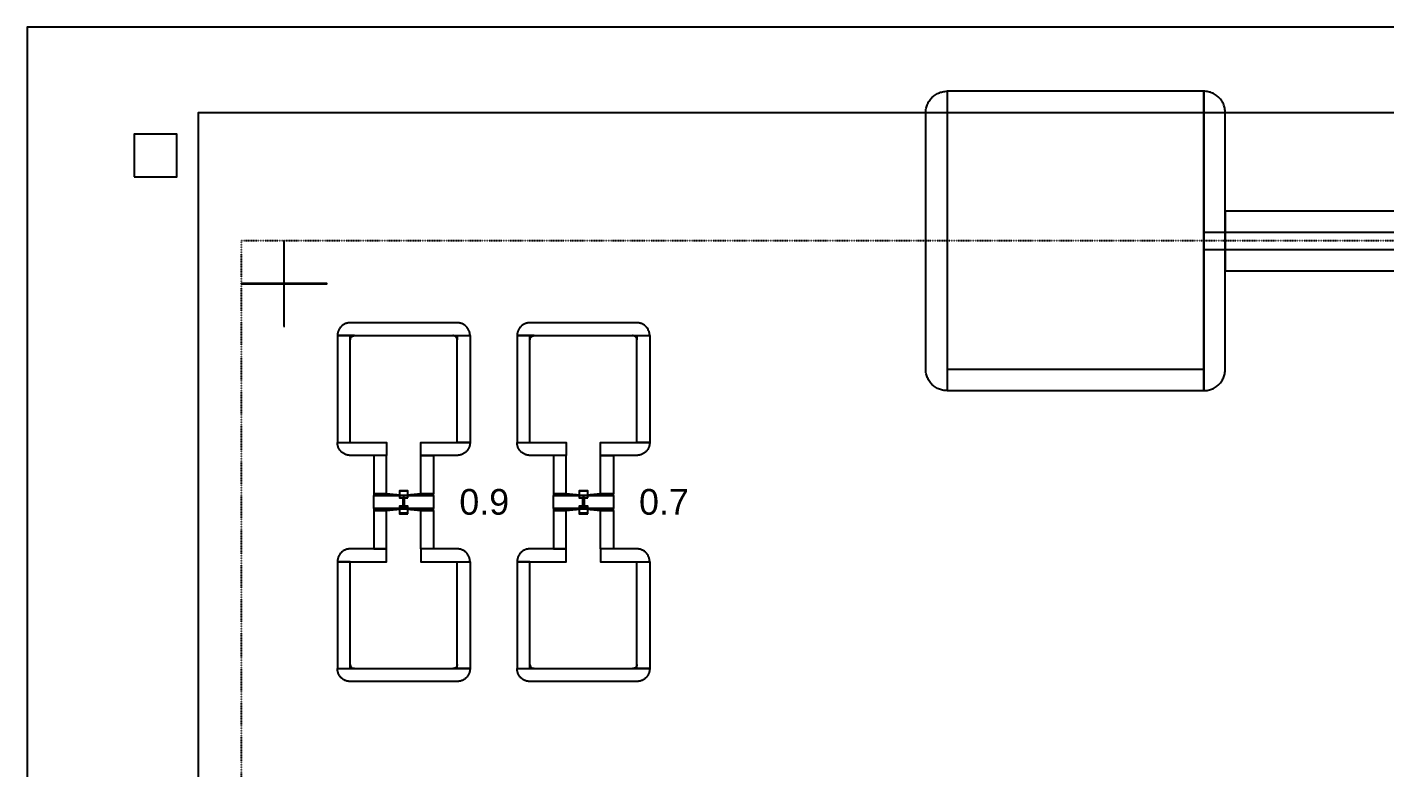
# Model space of a CAD drawing. Extents: x -3500 to 3500, y -3500 to 3500.
# Drawn here: x -3500 to -327, y 1768 to 3500 of the extents above; entities that cross this region are included whole.
import ezdxf

# ---------------------------------------------------------------- set-up
doc = ezdxf.new("R2010")
doc.units = 0
doc.linetypes.add('DOT', pattern=[0.2, 0, -0.2])
doc.layers.get('0').update_dxf_attribs({"linetype": 'CONTINUOUS'})
for name, color, linetype in [('BASEMETAL', 4, 'CONTINUOUS'), ('DICEGRID', 3, 'CONTINUOUS'), ('FRAME', 8, 'CONTINUOUS'), ('JUNCTION', 1, 'CONTINUOUS'), ('MARKERS', 2, 'CONTINUOUS'), ('SECONDLAYER', 6, 'CONTINUOUS'), ('UNDERCUT', 2, 'CONTINUOUS')]:
    doc.layers.add(name, color=color, linetype=linetype)
doc.styles.get("Standard").update_dxf_attribs({"font": 'arial.ttf'})

# ---------------------------------------------------------------- blocks, each defined once
blk = doc.blocks.new('CHIP_XSEARCH')
for points in [[(2150, 6500), (2150, 6150), (2150, 6150), (2147.4, 6150.1), (2144.8, 6150.3), (2142.2, 6150.6), (2139.6, 6151.1), (2137.1, 6151.7), (2134.5, 6152.4), (2132.1, 6153.3), (2129.7, 6154.3), (2127.3, 6155.4), (2125, 6156.7), (2122.8, 6158.1), (2120.6, 6159.5), (2118.5, 6161.1), (2116.5, 6162.8), (2114.6, 6164.6), (2112.8, 6166.5), (2111.1, 6168.5), (2109.5, 6170.6), (2108.1, 6172.8), (2106.7, 6175), (2105.4, 6177.3), (2104.3, 6179.7), (2103.3, 6182.1), (2102.4, 6184.5), (2101.7, 6187.1), (2101.1, 6189.6), (2100.6, 6192.2), (2100.3, 6194.8), (2100.1, 6197.4), (2100, 6200), (2100, 6800), (2100.1, 6802.6), (2100.3, 6805.2), (2100.6, 6807.8), (2101.1, 6810.4), (2101.7, 6812.9), (2102.4, 6815.5), (2103.3, 6817.9), (2104.3, 6820.3), (2105.4, 6822.7), (2106.7, 6825), (2108.1, 6827.2), (2109.5, 6829.4), (2111.1, 6831.5), (2112.8, 6833.5), (2114.6, 6835.4), (2116.5, 6837.2), (2118.5, 6838.9), (2120.6, 6840.5), (2122.8, 6841.9), (2125, 6843.3), (2127.3, 6844.6), (2129.7, 6845.7), (2132.1, 6846.7), (2134.5, 6847.6), (2137.1, 6848.3), (2139.6, 6848.9), (2142.2, 6849.4), (2144.8, 6849.7), (2147.4, 6849.9), (2150, 6850), (2150, 6850)], [(2150, 6150), (2750, 6150), (2750, 6850), (2150, 6850)], [(2750, 6500), (2750, 6150), (2750, 6150), (2752.6, 6150.1), (2755.2, 6150.3), (2757.8, 6150.6), (2760.4, 6151.1), (2762.9, 6151.7), (2765.5, 6152.4), (2767.9, 6153.3), (2770.3, 6154.3), (2772.7, 6155.4), (2775, 6156.7), (2777.2, 6158.1), (2779.4, 6159.5), (2781.5, 6161.1), (2783.5, 6162.8), (2785.4, 6164.6), (2787.2, 6166.5), (2788.9, 6168.5), (2790.5, 6170.6), (2791.9, 6172.8), (2793.3, 6175), (2794.6, 6177.3), (2795.7, 6179.7), (2796.7, 6182.1), (2797.6, 6184.5), (2798.3, 6187.1), (2798.9, 6189.6), (2799.4, 6192.2), (2799.7, 6194.8), (2799.9, 6197.4), (2800, 6200), (2800, 6800), (2799.9, 6802.6), (2799.7, 6805.2), (2799.4, 6807.8), (2798.9, 6810.4), (2798.3, 6812.9), (2797.6, 6815.5), (2796.7, 6817.9), (2795.7, 6820.3), (2794.6, 6822.7), (2793.3, 6825), (2791.9, 6827.2), (2790.5, 6829.4), (2788.9, 6831.5), (2787.2, 6833.5), (2785.4, 6835.4), (2783.5, 6837.2), (2781.5, 6838.9), (2779.4, 6840.5), (2777.2, 6841.9), (2775, 6843.3), (2772.7, 6844.6), (2770.3, 6845.7), (2767.9, 6846.7), (2765.5, 6847.6), (2762.9, 6848.3), (2760.4, 6848.9), (2757.8, 6849.4), (2755.2, 6849.7), (2752.6, 6849.9), (2750, 6850), (2750, 6850)], [(2800, 6430), (4200, 6430), (4200, 6570), (2800, 6570)], [(880, 6278.7), (1035, 6278.7), (1035, 6278.7), (1035, 6280.3), (1034.8, 6281.8), (1034.6, 6283.4), (1034.3, 6284.9), (1034, 6286.5), (1033.5, 6288), (1033, 6289.5), (1032.4, 6290.9), (1031.7, 6292.3), (1031, 6293.7), (1030.2, 6295), (1029.3, 6296.3), (1028.3, 6297.6), (1027.3, 6298.8), (1026.2, 6299.9), (1025.1, 6301), (1023.9, 6302), (1022.6, 6303), (1021.3, 6303.9), (1020, 6304.7), (1018.6, 6305.4), (1017.2, 6306.1), (1015.8, 6306.7), (1014.3, 6307.2), (1012.8, 6307.7), (1011.2, 6308), (1009.7, 6308.3), (1008.1, 6308.5), (1006.6, 6308.7), (1005, 6308.7), (755, 6308.7), (753.4, 6308.7), (751.9, 6308.5), (750.3, 6308.3), (748.8, 6308), (747.2, 6307.7), (745.7, 6307.2), (744.2, 6306.7), (742.8, 6306.1), (741.4, 6305.4), (740, 6304.7), (738.7, 6303.9), (737.4, 6303), (736.1, 6302), (734.9, 6301), (733.8, 6299.9), (732.7, 6298.8), (731.7, 6297.6), (730.7, 6296.3), (729.8, 6295), (729, 6293.7), (728.3, 6292.3), (727.6, 6290.9), (727, 6289.5), (726.5, 6288), (726, 6286.5), (725.7, 6284.9), (725.4, 6283.4), (725.2, 6281.8), (725, 6280.3), (725, 6278.7), (725, 6278.7)], [(1300, 6278.7), (1455, 6278.7), (1455, 6278.7), (1455, 6280.3), (1454.8, 6281.8), (1454.6, 6283.4), (1454.3, 6284.9), (1454, 6286.5), (1453.5, 6288), (1453, 6289.5), (1452.4, 6290.9), (1451.7, 6292.3), (1451, 6293.7), (1450.2, 6295), (1449.3, 6296.3), (1448.3, 6297.6), (1447.3, 6298.8), (1446.2, 6299.9), (1445.1, 6301), (1443.9, 6302), (1442.6, 6303), (1441.3, 6303.9), (1440, 6304.7), (1438.6, 6305.4), (1437.2, 6306.1), (1435.8, 6306.7), (1434.3, 6307.2), (1432.8, 6307.7), (1431.2, 6308), (1429.7, 6308.3), (1428.1, 6308.5), (1426.6, 6308.7), (1425, 6308.7), (1175, 6308.7), (1173.4, 6308.7), (1171.9, 6308.5), (1170.3, 6308.3), (1168.8, 6308), (1167.2, 6307.7), (1165.7, 6307.2), (1164.2, 6306.7), (1162.8, 6306.1), (1161.4, 6305.4), (1160, 6304.7), (1158.7, 6303.9), (1157.4, 6303), (1156.1, 6302), (1154.9, 6301), (1153.8, 6299.9), (1152.7, 6298.8), (1151.7, 6297.6), (1150.7, 6296.3), (1149.8, 6295), (1149, 6293.7), (1148.3, 6292.3), (1147.6, 6290.9), (1147, 6289.5), (1146.5, 6288), (1146, 6286.5), (1145.7, 6284.9), (1145.4, 6283.4), (1145.2, 6281.8), (1145, 6280.3), (1145, 6278.7), (1145, 6278.7)], [(755, 6028.7), (755, 6278.7), (725, 6278.7), (725, 6028.7)], [(755, 6278.7), (755, 6268.7), (755.1, 6269.7), (755.2, 6270.8), (755.5, 6271.8), (755.9, 6272.8), (756.3, 6273.7), (756.9, 6274.6), (757.6, 6275.4), (758.3, 6276.1), (759.1, 6276.8), (760, 6277.4), (760.9, 6277.8), (761.9, 6278.2), (762.9, 6278.5), (764, 6278.6), (765, 6278.7)], [(1005, 6278.7), (1005, 6268.7), (1004.9, 6269.7), (1004.8, 6270.8), (1004.5, 6271.8), (1004.1, 6272.8), (1003.7, 6273.7), (1003.1, 6274.6), (1002.4, 6275.4), (1001.7, 6276.1), (1000.9, 6276.8), (1000, 6277.4), (999.1, 6277.8), (998.1, 6278.2), (997.1, 6278.5), (996, 6278.6), (995, 6278.7)], [(1005, 6028.7), (1005, 6278.7), (1035, 6278.7), (1035, 6028.7)], [(1175, 6028.7), (1175, 6278.7), (1145, 6278.7), (1145, 6028.7)], [(1175, 6278.7), (1175, 6268.7), (1175.1, 6269.7), (1175.2, 6270.8), (1175.5, 6271.8), (1175.9, 6272.8), (1176.3, 6273.7), (1176.9, 6274.6), (1177.6, 6275.4), (1178.3, 6276.1), (1179.1, 6276.8), (1180, 6277.4), (1180.9, 6277.8), (1181.9, 6278.2), (1182.9, 6278.5), (1184, 6278.6), (1185, 6278.7)], [(1425, 6278.7), (1425, 6268.7), (1424.9, 6269.7), (1424.8, 6270.8), (1424.5, 6271.8), (1424.1, 6272.8), (1423.7, 6273.7), (1423.1, 6274.6), (1422.4, 6275.4), (1421.7, 6276.1), (1420.9, 6276.8), (1420, 6277.4), (1419.1, 6277.8), (1418.1, 6278.2), (1417.1, 6278.5), (1416, 6278.6), (1415, 6278.7)], [(1425, 6028.7), (1425, 6278.7), (1455, 6278.7), (1455, 6028.7)], [(782.5, 6028.7), (840, 6028.7), (840, 5998.7), (755, 5998.7), (753.4, 5998.7), (751.9, 5998.9), (750.3, 5999.1), (748.8, 5999.4), (747.2, 5999.7), (745.7, 6000.2), (744.2, 6000.7), (742.8, 6001.3), (741.4, 6002), (740, 6002.7), (738.7, 6003.5), (737.4, 6004.4), (736.1, 6005.4), (734.9, 6006.4), (733.8, 6007.5), (732.7, 6008.6), (731.7, 6009.8), (730.7, 6011.1), (729.8, 6012.4), (729, 6013.7), (728.3, 6015.1), (727.6, 6016.5), (727, 6017.9), (726.5, 6019.4), (726, 6020.9), (725.7, 6022.5), (725.4, 6024), (725.2, 6025.6), (725, 6027.1), (725, 6028.7), (725, 6028.7)], [(840, 5908.7), (840, 5998.7), (810, 5998.7), (810, 5908.7)], [(977.5, 6028.7), (1035, 6028.7), (1035, 6028.7), (1035, 6027.1), (1034.8, 6025.6), (1034.6, 6024), (1034.3, 6022.5), (1034, 6020.9), (1033.5, 6019.4), (1033, 6017.9), (1032.4, 6016.5), (1031.7, 6015.1), (1031, 6013.7), (1030.2, 6012.4), (1029.3, 6011.1), (1028.3, 6009.8), (1027.3, 6008.6), (1026.2, 6007.5), (1025.1, 6006.4), (1023.9, 6005.4), (1022.6, 6004.4), (1021.3, 6003.5), (1020, 6002.7), (1018.6, 6002), (1017.2, 6001.3), (1015.8, 6000.7), (1014.3, 6000.2), (1012.8, 5999.7), (1011.2, 5999.4), (1009.7, 5999.1), (1008.1, 5998.9), (1006.6, 5998.7), (1005, 5998.7), (920, 5998.7), (920, 6028.7)], [(920, 5908.7), (920, 5998.7), (950, 5998.7), (950, 5908.7)], [(1202.5, 6028.7), (1260, 6028.7), (1260, 5998.7), (1175, 5998.7), (1173.4, 5998.7), (1171.9, 5998.9), (1170.3, 5999.1), (1168.8, 5999.4), (1167.2, 5999.7), (1165.7, 6000.2), (1164.2, 6000.7), (1162.8, 6001.3), (1161.4, 6002), (1160, 6002.7), (1158.7, 6003.5), (1157.4, 6004.4), (1156.1, 6005.4), (1154.9, 6006.4), (1153.8, 6007.5), (1152.7, 6008.6), (1151.7, 6009.8), (1150.7, 6011.1), (1149.8, 6012.4), (1149, 6013.7), (1148.3, 6015.1), (1147.6, 6016.5), (1147, 6017.9), (1146.5, 6019.4), (1146, 6020.9), (1145.7, 6022.5), (1145.4, 6024), (1145.2, 6025.6), (1145, 6027.1), (1145, 6028.7), (1145, 6028.7)], [(1260, 5908.7), (1260, 5998.7), (1230, 5998.7), (1230, 5908.7)], [(1397.5, 6028.7), (1455, 6028.7), (1455, 6028.7), (1455, 6027.1), (1454.8, 6025.6), (1454.6, 6024), (1454.3, 6022.5), (1454, 6020.9), (1453.5, 6019.4), (1453, 6017.9), (1452.4, 6016.5), (1451.7, 6015.1), (1451, 6013.7), (1450.2, 6012.4), (1449.3, 6011.1), (1448.3, 6009.8), (1447.3, 6008.6), (1446.2, 6007.5), (1445.1, 6006.4), (1443.9, 6005.4), (1442.6, 6004.4), (1441.3, 6003.5), (1440, 6002.7), (1438.6, 6002), (1437.2, 6001.3), (1435.8, 6000.7), (1434.3, 6000.2), (1432.8, 5999.7), (1431.2, 5999.4), (1429.7, 5999.1), (1428.1, 5998.9), (1426.6, 5998.7), (1425, 5998.7), (1340, 5998.7), (1340, 6028.7)], [(1340, 5908.7), (1340, 5998.7), (1370, 5998.7), (1370, 5908.7)], [(879.5, 5904.7), (840, 5908.7), (810, 5908.7), (810, 5904.7)], [(950, 5904.7), (950, 5874.7), (810, 5874.7), (810, 5904.7)], [(950, 5904.7), (950, 5908.7), (920, 5908.7), (880.5, 5904.7)], [(1299.7, 5904.7), (1260, 5908.7), (1230, 5908.7), (1230, 5904.7)], [(1370, 5904.7), (1370, 5874.7), (1230, 5874.7), (1230, 5904.7)], [(1370, 5904.7), (1370, 5908.7), (1340, 5908.7), (1300.3, 5904.7)], [(840, 5870), (879.5, 5874), (810, 5874), (810, 5870)], [(950, 5870), (950, 5874), (880.5, 5874), (920, 5870)], [(1260, 5870), (1299.7, 5874), (1230, 5874), (1230, 5870)], [(1370, 5870), (1370, 5874), (1300.3, 5874), (1340, 5870)], [(840, 5780), (840, 5870), (810, 5870), (810, 5780)], [(920, 5780), (920, 5870), (950, 5870), (950, 5780)], [(1260, 5780), (1260, 5870), (1230, 5870), (1230, 5780)], [(1340, 5780), (1340, 5870), (1370, 5870), (1370, 5780)], [(782.5, 5750), (840, 5750), (840, 5780), (755, 5780), (753.4, 5780), (751.9, 5779.8), (750.3, 5779.6), (748.8, 5779.3), (747.2, 5779), (745.7, 5778.5), (744.2, 5778), (742.8, 5777.4), (741.4, 5776.7), (740, 5776), (738.7, 5775.2), (737.4, 5774.3), (736.1, 5773.3), (734.9, 5772.3), (733.8, 5771.2), (732.7, 5770.1), (731.7, 5768.9), (730.7, 5767.6), (729.8, 5766.3), (729, 5765), (728.3, 5763.6), (727.6, 5762.2), (727, 5760.8), (726.5, 5759.3), (726, 5757.8), (725.7, 5756.2), (725.4, 5754.7), (725.2, 5753.1), (725, 5751.6), (725, 5750), (725, 5750)], [(977.5, 5750), (1035, 5750), (1035, 5750), (1035, 5751.6), (1034.8, 5753.1), (1034.6, 5754.7), (1034.3, 5756.2), (1034, 5757.8), (1033.5, 5759.3), (1033, 5760.8), (1032.4, 5762.2), (1031.7, 5763.6), (1031, 5765), (1030.2, 5766.3), (1029.3, 5767.6), (1028.3, 5768.9), (1027.3, 5770.1), (1026.2, 5771.2), (1025.1, 5772.3), (1023.9, 5773.3), (1022.6, 5774.3), (1021.3, 5775.2), (1020, 5776), (1018.6, 5776.7), (1017.2, 5777.4), (1015.8, 5778), (1014.3, 5778.5), (1012.8, 5779), (1011.2, 5779.3), (1009.7, 5779.6), (1008.1, 5779.8), (1006.6, 5780), (1005, 5780), (920, 5780), (920, 5750)], [(1202.5, 5750), (1260, 5750), (1260, 5780), (1175, 5780), (1173.4, 5780), (1171.9, 5779.8), (1170.3, 5779.6), (1168.8, 5779.3), (1167.2, 5779), (1165.7, 5778.5), (1164.2, 5778), (1162.8, 5777.4), (1161.4, 5776.7), (1160, 5776), (1158.7, 5775.2), (1157.4, 5774.3), (1156.1, 5773.3), (1154.9, 5772.3), (1153.8, 5771.2), (1152.7, 5770.1), (1151.7, 5768.9), (1150.7, 5767.6), (1149.8, 5766.3), (1149, 5765), (1148.3, 5763.6), (1147.6, 5762.2), (1147, 5760.8), (1146.5, 5759.3), (1146, 5757.8), (1145.7, 5756.2), (1145.4, 5754.7), (1145.2, 5753.1), (1145, 5751.6), (1145, 5750), (1145, 5750)], [(1397.5, 5750), (1455, 5750), (1455, 5750), (1455, 5751.6), (1454.8, 5753.1), (1454.6, 5754.7), (1454.3, 5756.2), (1454, 5757.8), (1453.5, 5759.3), (1453, 5760.8), (1452.4, 5762.2), (1451.7, 5763.6), (1451, 5765), (1450.2, 5766.3), (1449.3, 5767.6), (1448.3, 5768.9), (1447.3, 5770.1), (1446.2, 5771.2), (1445.1, 5772.3), (1443.9, 5773.3), (1442.6, 5774.3), (1441.3, 5775.2), (1440, 5776), (1438.6, 5776.7), (1437.2, 5777.4), (1435.8, 5778), (1434.3, 5778.5), (1432.8, 5779), (1431.2, 5779.3), (1429.7, 5779.6), (1428.1, 5779.8), (1426.6, 5780), (1425, 5780), (1340, 5780), (1340, 5750)], [(755, 5500), (755, 5750), (725, 5750), (725, 5500)], [(1005, 5500), (1005, 5750), (1035, 5750), (1035, 5500)], [(1175, 5500), (1175, 5750), (1145, 5750), (1145, 5500)], [(1425, 5500), (1425, 5750), (1455, 5750), (1455, 5500)], [(880, 5500), (1035, 5500), (1035, 5500), (1035, 5498.4), (1034.8, 5496.9), (1034.6, 5495.3), (1034.3, 5493.8), (1034, 5492.2), (1033.5, 5490.7), (1033, 5489.2), (1032.4, 5487.8), (1031.7, 5486.4), (1031, 5485), (1030.2, 5483.7), (1029.3, 5482.4), (1028.3, 5481.1), (1027.3, 5479.9), (1026.2, 5478.8), (1025.1, 5477.7), (1023.9, 5476.7), (1022.6, 5475.7), (1021.3, 5474.8), (1020, 5474), (1018.6, 5473.3), (1017.2, 5472.6), (1015.8, 5472), (1014.3, 5471.5), (1012.8, 5471), (1011.2, 5470.7), (1009.7, 5470.4), (1008.1, 5470.2), (1006.6, 5470), (1005, 5470), (755, 5470), (753.4, 5470), (751.9, 5470.2), (750.3, 5470.4), (748.8, 5470.7), (747.2, 5471), (745.7, 5471.5), (744.2, 5472), (742.8, 5472.6), (741.4, 5473.3), (740, 5474), (738.7, 5474.8), (737.4, 5475.7), (736.1, 5476.7), (734.9, 5477.7), (733.8, 5478.8), (732.7, 5479.9), (731.7, 5481.1), (730.7, 5482.4), (729.8, 5483.7), (729, 5485), (728.3, 5486.4), (727.6, 5487.8), (727, 5489.2), (726.5, 5490.7), (726, 5492.2), (725.7, 5493.8), (725.4, 5495.3), (725.2, 5496.9), (725, 5498.4), (725, 5500), (725, 5500)], [(755, 5500), (755, 5510), (755.1, 5509), (755.2, 5507.9), (755.5, 5506.9), (755.9, 5505.9), (756.3, 5505), (756.9, 5504.1), (757.6, 5503.3), (758.3, 5502.6), (759.1, 5501.9), (760, 5501.3), (760.9, 5500.9), (761.9, 5500.5), (762.9, 5500.2), (764, 5500.1), (765, 5500)], [(1005, 5500), (1005, 5510), (1004.9, 5509), (1004.8, 5507.9), (1004.5, 5506.9), (1004.1, 5505.9), (1003.7, 5505), (1003.1, 5504.1), (1002.4, 5503.3), (1001.7, 5502.6), (1000.9, 5501.9), (1000, 5501.3), (999.1, 5500.9), (998.1, 5500.5), (997.1, 5500.2), (996, 5500.1), (995, 5500)], [(1300, 5500), (1455, 5500), (1455, 5500), (1455, 5498.4), (1454.8, 5496.9), (1454.6, 5495.3), (1454.3, 5493.8), (1454, 5492.2), (1453.5, 5490.7), (1453, 5489.2), (1452.4, 5487.8), (1451.7, 5486.4), (1451, 5485), (1450.2, 5483.7), (1449.3, 5482.4), (1448.3, 5481.1), (1447.3, 5479.9), (1446.2, 5478.8), (1445.1, 5477.7), (1443.9, 5476.7), (1442.6, 5475.7), (1441.3, 5474.8), (1440, 5474), (1438.6, 5473.3), (1437.2, 5472.6), (1435.8, 5472), (1434.3, 5471.5), (1432.8, 5471), (1431.2, 5470.7), (1429.7, 5470.4), (1428.1, 5470.2), (1426.6, 5470), (1425, 5470), (1175, 5470), (1173.4, 5470), (1171.9, 5470.2), (1170.3, 5470.4), (1168.8, 5470.7), (1167.2, 5471), (1165.7, 5471.5), (1164.2, 5472), (1162.8, 5472.6), (1161.4, 5473.3), (1160, 5474), (1158.7, 5474.8), (1157.4, 5475.7), (1156.1, 5476.7), (1154.9, 5477.7), (1153.8, 5478.8), (1152.7, 5479.9), (1151.7, 5481.1), (1150.7, 5482.4), (1149.8, 5483.7), (1149, 5485), (1148.3, 5486.4), (1147.6, 5487.8), (1147, 5489.2), (1146.5, 5490.7), (1146, 5492.2), (1145.7, 5493.8), (1145.4, 5495.3), (1145.2, 5496.9), (1145, 5498.4), (1145, 5500), (1145, 5500)], [(1175, 5500), (1175, 5510), (1175.1, 5509), (1175.2, 5507.9), (1175.5, 5506.9), (1175.9, 5505.9), (1176.3, 5505), (1176.9, 5504.1), (1177.6, 5503.3), (1178.3, 5502.6), (1179.1, 5501.9), (1180, 5501.3), (1180.9, 5500.9), (1181.9, 5500.5), (1182.9, 5500.2), (1184, 5500.1), (1185, 5500)], [(1425, 5500), (1425, 5510), (1424.9, 5509), (1424.8, 5507.9), (1424.5, 5506.9), (1424.1, 5505.9), (1423.7, 5505), (1423.1, 5504.1), (1422.4, 5503.3), (1421.7, 5502.6), (1420.9, 5501.9), (1420, 5501.3), (1419.1, 5500.9), (1418.1, 5500.5), (1417.1, 5500.2), (1416, 5500.1), (1415, 5500)]]:
    blk.add_lwpolyline(points, close=True)
at = {"layer": 'DICEGRID'}
blk.add_lwpolyline([(400, 200), (6600, 200), (6600, 6800), (400, 6800)], close=True, dxfattribs=at)
at = {"layer": 'FRAME'}
blk.add_lwpolyline([(0, 0), (7000, 0), (7000, 7000), (0, 7000)], close=True, dxfattribs=at)
at = {"layer": 'FRAME', "linetype": 'DOT'}
blk.add_lwpolyline([(500, 500), (6500, 500), (6500, 6500), (500, 6500)], close=True, dxfattribs=at)
at = {"layer": 'JUNCTION'}
for points in [[(890, 5899.7), (890, 5914.7), (870, 5914.7), (870, 5899.7)], [(1310, 5899.7), (1310, 5914.7), (1290, 5914.7), (1290, 5899.7)], [(890, 5864.7), (890, 5879.7), (870, 5879.7), (870, 5864.7)], [(881.5, 5890.6), (881.5, 5899.7), (878.5, 5899.7), (878.5, 5890.6)], [(881.5, 5889.2), (880.2, 5889.7), (879.8, 5889.7), (878.5, 5889.2)], [(881.5, 5879.7), (881.5, 5889.2), (878.5, 5889.2), (878.5, 5879.7)], [(880.2, 5889.7), (880.2, 5890.4), (879.8, 5890.4), (879.8, 5889.7)], [(1310, 5864.7), (1310, 5879.7), (1290, 5879.7), (1290, 5864.7)], [(1301.5, 5890.6), (1301.5, 5899.7), (1298.5, 5899.7), (1298.5, 5890.6)], [(1301.5, 5889.2), (1300.2, 5889.7), (1299.8, 5889.7), (1298.5, 5889.2)], [(1301.5, 5879.7), (1301.5, 5889.2), (1298.5, 5889.2), (1298.5, 5879.7)], [(1300.2, 5889.7), (1300.2, 5890.4), (1299.8, 5890.4), (1299.8, 5889.7)]]:
    blk.add_lwpolyline(points, close=True, dxfattribs=at)
at = {"layer": 'MARKERS'}
for points in [[(599.5, 6400.5), (600.5, 6400.5), (600.5, 6500), (599.5, 6500)], [(500, 6399.5), (700, 6399.5), (700, 6400.5), (500, 6400.5)], [(599.5, 6300), (600.5, 6300), (600.5, 6399.5), (599.5, 6399.5)]]:
    blk.add_lwpolyline(points, close=True, dxfattribs=at)
at = {"layer": 'SECONDLAYER'}
for points in [[(2150, 6200), (2750, 6200), (2750, 6800), (2150, 6800)], [(250, 6650), (350, 6650), (350, 6750), (250, 6750)], [(2750, 6480), (4250, 6480), (4250, 6520), (2750, 6520)], [(890, 5899.3), (890, 5915.7), (870, 5915.7), (870, 5899.3)], [(1310, 5899.3), (1310, 5915.7), (1290, 5915.7), (1290, 5899.3)], [(890, 5862.2), (890, 5878.6), (870, 5878.6), (870, 5862.2)], [(882.2, 5890.6), (882.2, 5899.3), (877.8, 5899.3), (877.8, 5890.6)], [(882.2, 5890.4), (882.2, 5890.6), (877.8, 5890.6), (877.8, 5890.4)], [(882.2, 5888.1), (880.6, 5889), (879.4, 5889), (877.8, 5888.1)], [(882.2, 5878.6), (882.2, 5888.1), (877.8, 5888.1), (877.8, 5878.6)], [(880.6, 5889), (880.6, 5890.4), (879.4, 5890.4), (879.4, 5889)], [(1310, 5862.2), (1310, 5878.6), (1290, 5878.6), (1290, 5862.2)], [(1302.2, 5890.6), (1302.2, 5899.3), (1297.8, 5899.3), (1297.8, 5890.6)], [(1302.2, 5890.4), (1302.2, 5890.6), (1297.8, 5890.6), (1297.8, 5890.4)], [(1302.2, 5888.1), (1300.6, 5889), (1299.4, 5889), (1297.8, 5888.1)], [(1302.2, 5878.6), (1302.2, 5888.1), (1297.8, 5888.1), (1297.8, 5878.6)], [(1300.6, 5889), (1300.6, 5890.4), (1299.4, 5890.4), (1299.4, 5889)]]:
    blk.add_lwpolyline(points, close=True, dxfattribs=at)
at = {"layer": 'UNDERCUT'}
for points in [[(881.5, 5890.4), (881.5, 5890.6), (878.5, 5890.6), (878.5, 5890.4)], [(1301.5, 5890.4), (1301.5, 5890.6), (1298.5, 5890.6), (1298.5, 5890.4)]]:
    blk.add_lwpolyline(points, close=True, dxfattribs=at)
at = {"layer": 'MARKERS'}
for s, p in [('0.9', (1010, 5860)), ('0.7', (1430, 5860))]:
    blk.add_text(s, height=60, dxfattribs=at).set_placement(p)

msp = doc.modelspace()

# ---------------------------------------------------------------- block references
at = {"layer": 'BASEMETAL'}
msp.add_blockref('CHIP_XSEARCH', (-3500, -3500), dxfattribs=at)

doc.saveas('drawing.dxf')
